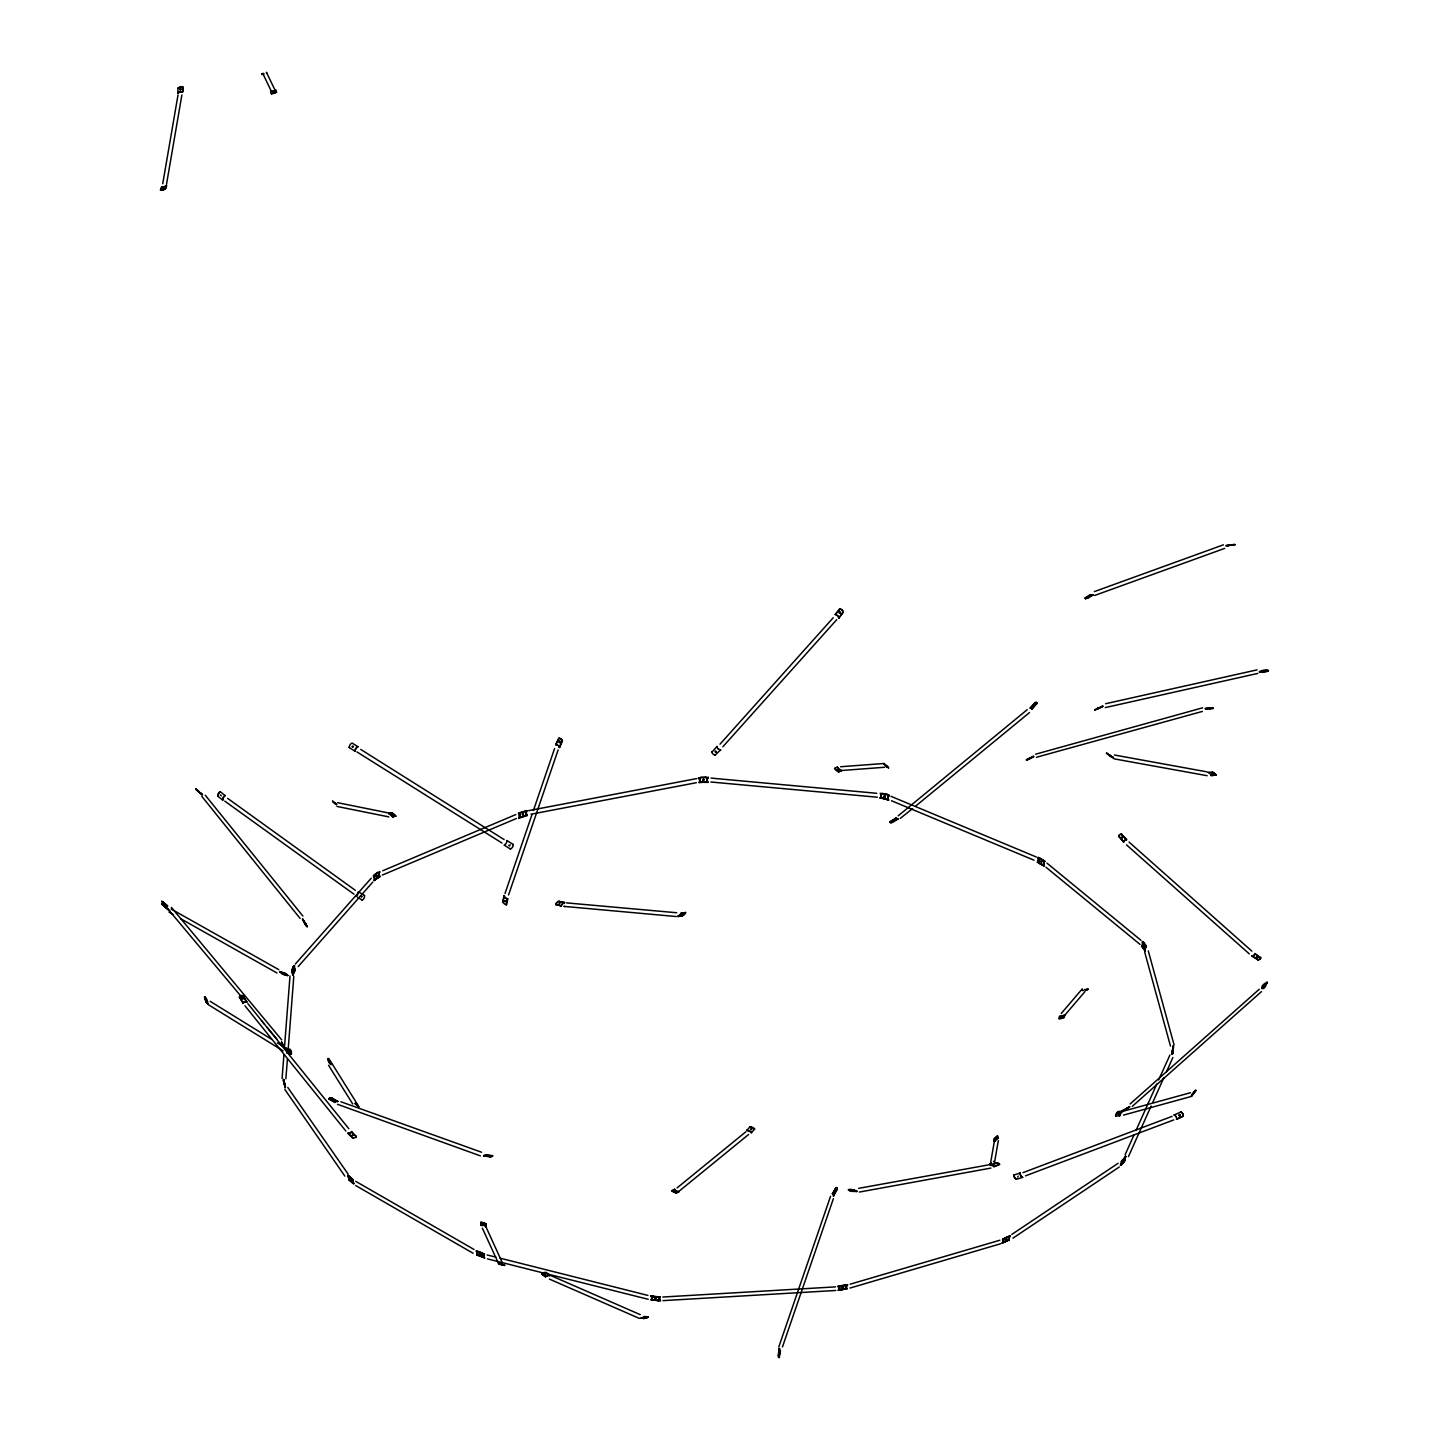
<?xml version="1.0" encoding="UTF-8"?>
<svg xmlns="http://www.w3.org/2000/svg" width="1429" height="1429" viewBox="0 0 1429 1429"><rect width="100%" height="100%" fill="white"/><g stroke="black" fill="none" stroke-linecap="round" stroke-linejoin="round"><path stroke-width="1.5" d="M377.256 875.566L376.47 876.709L377.113 875.781M699.674 780.18L699.71 780.948A4.323 3.894 -11.3 0 1 699.37 782.217M492.308 1156.49L492.683 1155.668L486.414 1154.686M996.585 1138.252L995.834 1139.02M995.709 1138.681L996.138 1137.823M1268.095 671.166C1270.256 666.843 1248.071 674.738 1266.809 671.183M778.859 1353.62L779.091 1354.424M285.353 973.721L287.104 974.649M884.819 795.649L884.051 796.864L885.426 796.435M884.283 797.043L885.283 795.989L884.015 795.935M885.301 796.578L884.605 795.774L885.051 796.971M177.928 88.134L178.429 88.116A4.287 2.626 -27.8 0 1 182.662 86.955L182.805 91.956A4.626 2.84 -27.8 0 0 181.894 91.831A4.323 2.662 -27.8 0 0 180.965 91.885L179.715 92.224A4.323 2.662 -27.8 0 0 178.446 92.885A4.626 2.84 -27.8 0 0 177.839 93.314L177.928 88.134A4.287 2.626 -27.8 0 1 182.894 86.776L182.662 91.688M847.111 1285.546A4.323 2.894 -22.9 0 0 846.575 1286.582L846.468 1287.547A4.323 2.894 -22.9 0 0 846.647 1288.208A4.626 3.108 -22.9 0 0 847.022 1288.583L840.002 1289.672A4.287 2.876 -22.9 0 1 840.252 1286.439L840.431 1285.85A4.287 2.876 -22.9 0 0 840.002 1289.672L847.129 1288.833A4.626 3.108 -22.9 0 1 846.647 1288.208A4.323 2.894 -22.9 0 1 846.361 1287.279L846.45 1286.314A4.323 2.894 -22.9 0 1 846.808 1285.564M287.729 975.721L282.299 974.096L287.89 975.292M288.908 1051.744L289.319 1050.779M288.497 1051.297L289.569 1051.69M1172.03 1054.334L1173.048 1045.885L1172.655 1051.815M1172.405 1054.388L1173.423 1045.957L1172.512 1053.405M835.661 1190.375L834.965 1191.661L835.483 1190.714M834.911 1191.464L834.858 1190.571M522.246 814.566C523.371 815.227 523.782 812.94 523.068 814.887M523.443 814.709L522.353 813.708L523.371 813.833M262.918 74.344L262.043 73.683L263.436 73.343M262.132 74.522L263.525 73.719M266.491 73.343L266.58 72.45M350.641 1180.068L350.444 1178.818L351.355 1179.925M350.712 1178.764L350.73 1180.175M1041.759 861.383L1040.491 861.437L1041.741 862.241M1144.468 946.641L1143.539 945.802L1144.468 945.998M1143.575 945.641L1144.004 946.891L1144.272 945.748M1121.783 837.841L1122.104 836.644L1122.337 838.108M292.874 973.774L292.695 973.774A4.287 1.429 -88.4 0 1 291.98 969.898L294.195 965.557A4.626 1.554 -88.4 0 0 294.178 966.701A4.323 1.447 -88.4 0 0 294.249 967.701L294.463 968.844A4.323 1.447 -88.4 0 0 294.803 969.755A4.626 1.554 -88.4 0 0 295.017 970.095L292.838 973.953L295.392 970.095A4.626 1.554 -88.4 0 1 295.16 969.773A4.323 1.447 -88.4 0 1 294.821 968.844L294.606 967.719A4.323 1.447 -88.4 0 1 294.535 966.308A4.626 1.554 -88.4 0 1 294.553 965.557L292.356 969.434A4.287 1.429 -88.4 0 0 293.195 973.971M1085.951 598.483L1087.38 597.911M703.086 780.502L702.746 779.555M1172.53 1050.565L1172.762 1051.512L1173.03 1050.261M1172.53 1050.279L1172.762 1051.512L1172.673 1049.958M293.624 970.291L293.177 970.63M293.159 970.237L293.213 970.791M888.016 798.168L888.195 796.989M1267.309 982.33C1256.645 986.457 1264.397 994.173 1266.916 982.08M1267.38 982.598L1261.718 988.6L1266.969 982.741M840.323 613.309L839.109 612.523L840.591 612.416M1026.683 760.335L1033.828 756.691L1026.29 759.817M165.496 188.914L166.496 185.663A4.626 1.518 -20.8 0 1 165.478 186.145A4.323 1.429 -20.8 0 1 164.496 186.52L163.263 186.86A4.323 1.429 -20.8 0 1 162.049 187.02A4.626 1.518 -20.8 0 1 161.531 187.02L160.852 190.271A4.287 1.411 -20.8 0 0 165.103 189.11L166.621 186.002A4.626 1.518 -20.8 0 1 165.96 186.324A4.323 1.429 -20.8 0 1 164.621 186.842L163.388 187.199A4.323 1.429 -20.8 0 1 162.495 187.324A4.626 1.518 -20.8 0 1 161.656 187.36L160.53 190.271M1176.192 1116.656L1176.442 1117.371A4.323 3.93 -1.6 0 1 1176.639 1118.514A4.626 4.216 -1.6 0 1 1176.549 1119.354L1183.123 1116.192A4.287 3.894 -1.6 0 0 1180.747 1111.923L1181.176 1112.209A4.287 3.894 -1.6 0 1 1183.212 1115.906M282.085 1078.466L283.942 1054.495M284.603 1045.778L289.998 976.025M285.889 1078.788L287.408 1059.175M288.086 1050.458L293.802 976.364M839.002 1288.065L839.037 1288.797A4.323 2.947 -17.7 0 1 838.644 1289.833M376.131 876.263L377.024 875.28L376.792 876.727M677.007 1191.071A4.323 1.34 21.3 0 0 677.989 1191.447A4.626 1.429 21.3 0 0 679.061 1191.768L676.042 1192.983A4.287 1.322 21.3 0 1 672.077 1191.054L674.542 1189.16A4.626 1.429 21.3 0 0 674.952 1189.5M1124.677 840.145L1124.159 840.663A4.323 3.001 45.6 0 0 1123.712 841.592A4.626 3.215 45.6 0 0 1123.623 842.163L1118.818 836.287A4.287 2.965 45.6 0 1 1121.318 834.34L1126.749 839.698A4.626 3.215 45.6 0 0 1125.766 839.77M1119.032 1113.655L1118.246 1113.173L1119.068 1113.495M1087.451 989.6L1084.415 989.547M1173.173 1048.922L1172.405 1051.422L1172.941 1050.708M505.294 900.913L504.366 901.056L505.562 901.235M504.651 901.753L505.723 901.36M271.724 93.349L271.403 93.742A4.287 1.179 -15.2 0 0 276.547 92.313L276.101 92.135A4.287 1.179 -15.2 0 1 271.76 93.528L271.51 93.546M1005.462 1239.729L1006.873 1239.407L1005.962 1238.872M1005.927 1239.89L1006.641 1238.925M1006.641 1239.193L1006.177 1238.747M360.537 896.001L361.859 896.626M559.007 741.758L559.9 741.294M555.952 904.7L555.899 904.611A4.287 2.465 -22.4 0 1 558.739 901.556L564.562 902.771A4.626 2.662 -22.4 0 0 563.544 903.289A4.323 2.483 -22.4 0 0 562.722 903.86L561.919 904.7A4.323 2.483 -22.4 0 0 561.436 905.629A4.626 2.662 -22.4 0 0 561.347 906.111L555.935 904.253M1064.123 1017.519L1064.587 1014.912A4.626 1.268 -17 0 1 1063.587 1015.34A4.323 1.179 -17 0 1 1062.604 1015.662L1061.318 1016.001A4.323 1.179 -17 0 1 1060.05 1016.198A4.626 1.268 -17 0 1 1059.478 1016.233L1059.014 1018.823A4.287 1.179 -17 0 0 1064.123 1017.519L1064.694 1015.269A4.626 1.268 -17 0 1 1064.051 1015.537A4.323 1.179 -17 0 1 1062.712 1016.019L1061.425 1016.341A4.323 1.179 -17 0 1 1060.157 1016.537A4.626 1.268 -17 0 1 1059.586 1016.573M273.278 92.635L274.172 92.421M392.296 816.495A4.323 1.322 34.2 0 0 391.475 815.62L390.492 814.798A4.323 1.322 34.2 0 0 389.617 814.208A4.626 1.411 34.2 0 0 388.652 813.637L391.885 812.815A4.287 1.304 34.2 0 1 395.815 816.084L392.6 816.906M1213.096 707.784L1205.29 708.873L1213.078 708.605M707.301 779.966L707.373 779.198A4.323 3.912 -2.2 0 1 707.873 777.983M842.342 1287.333L843.521 1287.636L842.771 1287.1M778.805 1346.904L830.535 1196.323M845.629 1288.565L845.325 1288.958A4.287 2.929 -17.7 0 0 845.218 1285.189L838.019 1286.368M559.186 901.36L564.455 902.485M654.875 1298.55L656.34 1298.193M1143.575 945.891L1144.147 945.944M541.734 1273.936A4.287 2.018 -1.2 0 1 545.574 1272.703L550.022 1275.561A4.626 2.179 -1.2 0 0 549.272 1275.561A4.323 2.036 -1.2 0 0 547.879 1275.758L546.753 1276.115A4.323 2.036 -1.2 0 0 546.057 1276.508A4.626 2.179 -1.2 0 0 545.539 1276.99L541.555 1273.811A4.287 2.018 -1.2 0 1 546.039 1272.382L550.022 1275.222M1122.712 1161.384L1123.694 1160.991M1123.676 1160.437L1122.819 1161.563L1123.408 1160.187M892.536 820.764L893.822 820.353L893.018 821.3M849.344 1190.571C845.932 1188.517 853.685 1189.285 855.292 1190.946M716.251 751.779C714.839 749.064 714.643 753.637 716.179 751.958M779.448 1357.407A4.287 0.911 -86.4 0 1 778.537 1355.246L779.573 1348.547A4.626 0.982 -86.4 0 0 779.627 1349.172A4.323 0.911 -86.4 0 0 779.787 1350.155L780.02 1350.691A4.323 0.911 -86.4 0 0 780.323 1350.834A4.626 0.982 -86.4 0 0 780.484 1350.709L778.966 1357.479A4.287 0.911 -86.4 0 1 778.198 1355.639L779.198 1348.529M1171.851 1054.155L1172.334 1051.065M1172.227 1054.227L1173.423 1047.064L1172.709 1053.441M1016.019 1178.961L1016.483 1179.104A4.287 3.43 28.8 0 1 1014.108 1174.763L1013.929 1175.352A4.287 3.43 28.8 0 0 1015.965 1179.068M834.089 1194.394L836.679 1189.392A4.287 1.411 -67.3 0 0 835.911 1187.553M836.822 1189.696L836.858 1189.464A4.287 1.411 -67.3 0 0 836.09 1187.624L832.339 1193.787M1123.319 1161.241L1123.658 1160.384L1122.819 1161.116M220.316 794.846L221.441 795.828M162.727 183.769L178.018 94.939M166.478 184.466L181.876 94.993M990.69 1162.366L994.602 1139.913M994.423 1162.992L998.335 1140.521M704.193 780.163L703.8 779.109L702.764 779.716M840.27 770.249A4.626 1.608 37.7 0 0 841.217 770.803L838.537 771.892L841.431 770.517A4.626 1.608 37.7 0 1 840.806 770.16A4.323 1.5 37.7 0 1 839.645 769.338M353.463 746.849L352.749 745.867M1109.869 756.137L1113.298 757.906L1107.136 753.369M239.393 997.317L239.518 997.156A4.287 3.001 48.6 0 1 243.073 995.709L242.466 995.763A4.287 3.001 48.6 0 0 239.429 996.995L243.109 1003.48A4.626 3.233 48.6 0 1 243.484 1002.729A4.323 3.019 48.6 0 1 244.002 1002.229L245.091 1001.675A4.323 3.019 48.6 0 1 246.252 1001.693M699.674 780.788A4.323 3.894 -11.3 0 1 699.478 781.717A4.626 4.18 -11.3 0 1 698.995 782.681L706.283 781.842A4.287 3.858 -11.3 0 0 705.855 777.215L706.14 777.447M353.57 1135.376L352.177 1135.001M1172.673 1051.047L1172.995 1049.761M1172.62 1049.69L1173.405 1047.886M502.847 902.449L503.901 896.072A4.626 2.983 67.4 0 0 504.473 897.037A4.323 2.787 67.4 0 0 505.116 897.769L506.045 898.448A4.323 2.787 67.4 0 0 507.063 898.77A4.626 2.983 67.4 0 0 507.563 898.77L505.973 904.753M506.491 904.664L506.563 904.611A4.287 2.769 67.4 0 1 502.901 901.913L504.169 895.947M506.563 904.611L507.831 898.645A4.626 2.983 67.4 0 1 507.331 898.662A4.323 2.787 67.4 0 1 506.313 898.341L505.384 897.662A4.323 2.787 67.4 0 1 504.526 896.608M1172.887 1049.297L1173.334 1048.189M1179.765 1115.924L1180.175 1114.62M888.624 795.953A4.626 3.894 45.2 0 1 889.285 795.238L882.55 793.363A4.287 3.608 45.2 0 0 881.836 798.061L881.782 797.489M1172.03 1053.637L1172.512 1051.673M180.125 89.741L180.34 88.687M1172.673 1052.691L1172.173 1053.941M484.181 1224.224L482.734 1224.331M1172.959 1048.118L1173.405 1047.135M1195.626 1091.202C1195.198 1088.201 1187.106 1102.152 1194.483 1092.381M1194.34 1092.31L1193.519 1093.578M1031.434 707.891L1031.845 708.302A4.323 1.5 -47.5 0 1 1031.952 708.695A4.626 1.59 -47.5 0 1 1031.863 709.32L1036.65 703.425M1254.751 954.233A4.323 2.733 20 0 1 1254.358 955.054L1253.626 955.644A4.323 2.733 20 0 1 1252.84 955.912A4.626 2.929 20 0 1 1251.84 956.019L1258.145 959.824A4.287 2.715 20 0 0 1260.592 958.019L1254.876 953.465M376.238 875.691L377.095 875.977M478.34 1255.394L477.947 1255.073A4.287 2.519 38.9 0 1 477.804 1251.911L484.36 1254.287A4.626 2.733 38.9 0 0 484.02 1254.591A4.323 2.536 38.9 0 0 483.859 1255.144L483.716 1256.305A4.323 2.536 38.9 0 0 483.984 1257.109A4.626 2.733 38.9 0 0 484.52 1258.002L478.393 1255.198A4.287 2.519 38.9 0 1 478.233 1251.5L484.556 1254.055M1264.969 985.421L1265.576 984.492L1264.719 985.063M286.532 1050.047L286.836 1051.244A4.323 2.036 62 0 1 286.89 1052.066A4.626 2.179 62 0 1 286.782 1052.834L291.302 1053.977A4.287 2.018 62 0 0 290.248 1049.94L290.105 1049.69M164.657 906.397L162.424 904.593M356.196 1136.805L351.498 1131.607M1123.319 1161.598L1123.623 1160.419M833.393 1198.645L782.449 1346.975M1033.399 705.533L1034.632 704.622L1033.739 705.158M843.074 1286.85L843.342 1287.922L842.092 1287.886M842.288 1287.207L842.288 1288.118L842.11 1287.207M356.803 1105.224L356.178 1103.938M1266.398 671.273L1268.041 670.79M335.368 1101.455A4.323 1.536 20.2 0 0 335.011 1101.866A4.626 1.643 20.2 0 0 335.011 1102.134A4.626 1.643 20.2 0 0 334.886 1102.474L329.188 1098.794A4.287 1.518 20.2 0 1 331.975 1097.99L337.78 1101.348M482.341 1253.108L476.357 1250.839A4.626 2.59 43 0 1 476.768 1251.429A4.323 2.411 43 0 1 477.304 1252.572L477.482 1253.555A4.323 2.411 43 0 1 477.268 1254.412A4.626 2.59 43 0 1 477.018 1254.751L482.859 1257.181A4.287 2.394 43 0 0 482.413 1253.715L482.341 1253.108A4.287 2.394 43 0 1 483.002 1257.02L476.804 1254.984M242.394 997.942L241.84 998.817L243.162 998.407M242.001 998.478L243.18 998.835M289.39 1052.03L288.747 1051.815M1212.399 773.303L1213.257 774.036M1212.757 773.446L1213.114 774.286L1212.149 773.411M888.284 767.391L885.212 764.658M1117.782 1113.78L1118.3 1114.424M1231.191 545.253L1232.155 544.735L1230.976 545.074M1207.809 772.357L1212.524 772.071A4.287 1.661 26.7 0 1 1215.972 775.09L1211.113 775.697A4.626 1.804 26.7 0 0 1210.952 775.322M685.456 912.774L681.115 912.935A4.626 1.5 -34.8 0 1 680.972 913.31A4.323 1.393 -34.8 0 1 680.4 914.131L679.597 914.971A4.323 1.393 -34.8 0 1 678.507 915.846M685.634 912.702L685.545 912.917A4.287 1.375 -34.8 0 1 682.794 915.775L678.096 916.578A4.626 1.5 -34.8 0 0 679.025 915.9A4.323 1.393 -34.8 0 0 679.811 915.257L680.615 914.417A4.323 1.393 -34.8 0 0 681.169 913.595A4.626 1.5 -34.8 0 0 681.311 913.238L685.545 912.506M393.332 815.155L391.957 814.494L393.225 814.691M374.934 879.085L380.15 876.638A4.626 2.912 -72.8 0 1 379.685 875.959A4.323 2.715 -72.8 0 1 379.417 875.173L379.292 873.959A4.323 2.715 -72.8 0 1 379.489 872.565A4.626 2.912 -72.8 0 1 379.703 871.833L374.398 874.959A4.287 2.697 -72.8 0 0 374.13 876.799M560.025 742.491L559.061 742.616L559.436 741.222M505.009 893.554L531.945 814.726M558.114 749.939L508.545 894.965M1256.466 956.841L1257.663 957.841M533.392 810.529L554.595 748.51M293.249 966.611L291.677 971.166A4.626 1.304 89.2 0 1 291.891 971.416A4.323 1.215 89.2 0 1 292.23 972.202L292.481 973.256A4.323 1.215 89.2 0 1 292.606 974.221A4.626 1.304 89.2 0 1 292.677 975.364L294.231 970.327A4.287 1.215 89.2 0 0 293.374 966.754L293.624 966.611A4.287 1.215 89.2 0 1 294.606 970.809L293.034 975.346A4.626 1.304 89.2 0 0 293.016 974.596A4.323 1.215 89.2 0 0 292.856 973.238L292.606 972.202A4.323 1.215 89.2 0 0 292.356 971.577A4.626 1.304 89.2 0 0 292.052 971.148L293.624 966.611M307.467 926.653L302.734 919.008L306.771 926.117M700.96 777.447L700.853 777.501A4.287 3.876 -2.2 0 0 700.817 782.27L708.159 782.395M352.409 1182.819L352.552 1182.783A4.287 1.34 62.7 0 0 351.623 1179.068L347.711 1175.388A4.626 1.447 62.7 0 1 348.194 1176.424A4.323 1.358 62.7 0 1 348.515 1177.353L348.765 1178.389A4.323 1.358 62.7 0 1 348.783 1179.264A4.626 1.447 62.7 0 1 348.694 1179.586L352.624 1182.551A4.287 1.34 62.7 0 0 351.784 1178.979M838.537 771.892A4.287 1.483 37.7 0 1 834.625 768.409L835.036 768.409A4.287 1.483 37.7 0 0 838.376 771.392L838.769 771.606M1125.302 1109.386L1129.589 1106.6L1122.605 1111.101M1121.658 1111.655A4.626 1.983 -50.9 0 1 1122.176 1111.137L1122.462 1110.44M659.93 1297.228A4.323 2.983 9.3 0 0 659.519 1298.157L659.519 1299.354A4.323 2.983 9.3 0 0 659.823 1300.068A4.626 3.18 9.3 0 0 660.43 1300.801L652.874 1299.908A4.287 2.947 9.3 0 1 652.714 1296.871L660.323 1296.817A4.626 3.18 9.3 0 0 659.876 1297.336M1194.126 1092.381L1191.554 1096.204L1195.716 1090.113M1122.551 1160.491L1122.444 1160.759A4.287 0.982 -66.3 0 0 1121.676 1164.188L1124.998 1160.527A4.626 1.054 -66.3 0 1 1124.927 1160.08A4.323 0.982 -66.3 0 1 1124.962 1159.473L1125.195 1158.472A4.323 0.982 -66.3 0 1 1125.623 1157.204A4.626 1.054 -66.3 0 1 1125.891 1156.508L1122.622 1160.83A4.287 0.982 -66.3 0 0 1121.854 1164.26M377.042 876.173L376.041 876.299M336.494 804.813L332.493 800.847M559.936 903.057L559.614 903.61M349.212 747.081L349.337 747.599A4.287 4.055 -66.2 0 1 352.159 743.062L358.018 746.831M222.96 798.061L223.549 796.935M1125.105 1154.775L1134.162 1134.555M1135.984 1130.518L1156.847 1084.004M1158.651 1079.949L1169.94 1054.995M1128.446 1156.615L1151.113 1106.064M1152.935 1102.009L1163.813 1077.752M1166.528 1071.679L1172.887 1057.531M350.748 1179.282L350.962 1180.247L350.784 1179.05M1125.052 1157.794L1121.586 1161.384A4.626 1.304 -63.4 0 1 1121.694 1161.848A4.323 1.215 -63.4 0 1 1121.676 1162.474L1121.443 1163.474A4.323 1.215 -63.4 0 1 1120.997 1164.724A4.626 1.304 -63.4 0 1 1120.693 1165.403L1124.462 1161.313A4.287 1.215 -63.4 0 0 1125.212 1157.883L1121.247 1161.223A4.626 1.304 -63.4 0 1 1121.354 1161.509A4.323 1.215 -63.4 0 1 1121.336 1162.295L1121.122 1163.313A4.323 1.215 -63.4 0 1 1120.658 1164.564A4.626 1.304 -63.4 0 1 1120.354 1165.242L1123.926 1161.581A4.287 1.215 -63.4 0 0 1124.819 1157.561M555.631 744.705L559.061 738.329M558.614 738.364L558.793 738.364A4.287 3.412 89.6 0 1 562.079 740.633L559.311 747.403A4.626 3.68 89.6 0 0 558.846 746.402M559.543 747.403L562.472 741.062A4.287 3.412 89.6 0 0 558.793 738.364L555.863 744.705A4.626 3.68 89.6 0 1 556.774 744.705M996.174 1162.813L990.529 1164.992A4.626 1.876 -3.5 0 1 991.244 1165.046A4.323 1.751 -3.5 0 1 992.458 1165.296L993.316 1165.671A4.323 1.751 -3.5 0 1 993.834 1166.189A4.626 1.876 -3.5 0 1 993.923 1166.493L999.568 1164.296A4.287 1.733 -3.5 0 0 996.174 1162.813L996.656 1163.188A4.287 1.733 -3.5 0 1 999.568 1164.456L993.941 1166.85A4.626 1.876 -3.5 0 0 993.852 1166.546A4.323 1.751 -3.5 0 0 993.334 1166.028L992.476 1165.653A4.323 1.751 -3.5 0 0 991.619 1165.457A4.626 1.876 -3.5 0 0 990.547 1165.349L996.656 1163.01M362.412 899.859L362.091 900.02A4.287 3.965 68.3 0 0 364.484 895.519L364.449 895.733M651.874 1297.461L651.838 1298.657A4.323 2.929 15 0 1 651.428 1299.55A4.626 3.144 15 0 1 651.052 1299.943L658.34 1300.533A4.287 2.912 15 0 0 658.18 1296.817L650.963 1295.96M843.378 1287.511L842.896 1288.011M525.425 816.03L525.443 815.477A4.287 3.465 -54.4 0 0 525.05 811.386L524.961 811.243A4.287 3.465 -54.4 0 1 525.425 816.03L518.995 818.049M492.326 1156.115L489.808 1156.668L491.147 1156.561M161.727 901.163L167.782 906.129L161.727 901.485M1106.546 753.279L1113.53 757.602L1110.101 755.852M355.875 748.617L355.446 749.171A4.323 4.091 -66.2 0 0 355.106 750.564A4.626 4.376 -66.2 0 0 355.089 751.315M643.818 1317.824L645.319 1317.681L644.032 1317.681M520.406 817.049A4.287 3.59 -48.8 0 1 520.031 812.958L526.979 810.779M1194.858 1092.22L1195.305 1091.006M1178.979 1114.709L1179.372 1115.906M1180.247 1115.62L1180.032 1114.495M179.84 89.884L179.983 88.848M180.554 89.777L180.84 88.705M835.858 1187.713L832.678 1193.929A4.626 1.518 -67.3 0 1 833.071 1193.733M836.054 1187.767A4.287 1.411 -67.3 0 1 836.965 1189.928L833.571 1196.073A4.626 1.518 -67.3 0 0 833.661 1195.484A4.323 1.411 -67.3 0 0 833.643 1194.555L833.411 1194.001A4.323 1.411 -67.3 0 0 833.107 1193.84A4.323 1.411 -67.3 0 0 832.643 1193.697A4.626 1.518 -67.3 0 0 832.303 1193.679M332.493 1099.258L333.046 1099.473M890.106 821.746L896.412 817.763M890.303 821.693L890.178 821.907A4.287 1.322 -26.9 0 0 891.517 822.765L898.144 819.085A4.626 1.411 -26.9 0 1 897.608 819.174A4.323 1.322 -26.9 0 1 896.823 819.139L896.269 818.567A4.323 1.322 -26.9 0 1 896.251 818.067A4.626 1.411 -26.9 0 1 896.34 817.71M1017.734 1177.121L1018.145 1176.103M1062.461 1017.252L1060.925 1017.216L1062.497 1017.126M683.116 914.274L681.829 914.882L682.83 914.346M559.793 742.508L559.775 741.294M1118.871 836.626L1118.978 836.465A4.287 2.965 45.6 0 1 1121.926 834.179M291.212 1054.334L291.373 1054.191A4.287 2.018 62 0 0 290.158 1049.458L290.105 1050.029M1194.126 1093.417L1194.376 1092.47M376.095 876.513L377.131 876.388M1120.908 1113.227L1120.282 1114.316A4.323 1.858 -50.9 0 0 1119.872 1115.442A4.626 1.983 -50.9 0 0 1119.782 1115.96L1115.62 1115.835A4.287 1.84 -50.9 0 1 1118.157 1111.458L1122.051 1111.351M162.638 188.574L163.281 188.146M352.856 1180.247A4.626 1.679 59.9 0 1 353.017 1179.979L348.944 1176.228A4.287 1.554 59.9 0 0 349.748 1180.068L349.23 1179.836A4.287 1.554 59.9 0 1 348.658 1176.496L353.32 1179.8A4.626 1.679 59.9 0 0 353.106 1180.247M331.028 1062.229C332.886 1069.321 325.705 1058.532 328.777 1058.871M1008.159 1240.229L1008.302 1239.997A4.287 2.322 -44.8 0 0 1008.785 1236.853L1008.552 1236.639M1003.229 1240.497A4.323 2.34 -44.8 0 0 1003.087 1239.89A4.626 2.519 -44.8 0 0 1002.711 1239.39L1008.588 1236.674L1002.479 1239.157A4.626 2.519 -44.8 0 1 1002.747 1239.461A4.323 2.34 -44.8 0 1 1003.015 1240.265L1003.122 1241.462A4.323 2.34 -44.8 0 1 1002.658 1242.587A4.626 2.519 -44.8 0 1 1002.283 1243.194L1008.427 1240.104M1087.433 597.161L1088.791 597.018M702.818 779.627L704.05 779.43M838.912 618.007L843.217 611.987A4.287 3.894 -87.3 0 0 840.127 609.004L835.125 614.506A4.626 4.198 -87.3 0 1 836.144 614.72M1193.769 1092.649L1196.037 1090.309M503.044 1264.951L504.794 1265.344L500.543 1263.968M1043.116 864.777L1042.598 865.117A4.287 2.983 68.5 0 0 1043.313 860.419L1043.581 860.83M1004.533 1238.764L1010.285 1235.978M351.409 1178.621L351.73 1178.461A4.287 1.34 62.7 0 1 352.695 1180.979L352.927 1181.997M200.9 793.006L202.507 794.649L195.737 789.272M360.394 896.054L361.323 895.679M361.537 897.019L361.733 896.483M355.75 748.582L356.268 748.082A4.323 4.091 -66.2 0 1 357.357 747.153M357.679 1104.849L358.75 1107.011L354.928 1103.581M483.645 1225.457L484.288 1225.671A4.323 1.483 19 0 1 485.61 1226.207A4.626 1.59 19 0 1 486.235 1226.529L485.878 1223.76A4.287 1.483 19 0 0 480.787 1222.349L481.037 1225.439A4.626 1.59 19 0 1 481.627 1225.457A4.323 1.483 19 0 1 482.377 1225.546M1144.772 949.624L1145.04 949.481A4.287 1.768 85 0 0 1145.326 948.927A4.323 1.554 87.3 0 0 1145.236 950.285A4.626 1.679 87.3 0 0 1145.254 951.035L1142.896 946.641M161.548 903.95C182.162 921.33 156.797 900.681 162.942 904.503M997.496 1135.876L998.442 1137.984A4.626 1.143 -44.4 0 0 997.942 1138.306A4.323 1.072 -44.4 0 0 996.906 1139.127L995.942 1140.02A4.323 1.072 -44.4 0 0 995.227 1140.771A4.626 1.143 -44.4 0 0 994.548 1141.592L994.12 1139.413A4.287 1.054 -44.4 0 1 997.442 1136.323L997.496 1135.876A4.287 1.054 -44.4 0 0 993.602 1139.485L994.298 1141.324A4.626 1.143 -44.4 0 1 994.727 1140.806A4.323 1.072 -44.4 0 1 995.674 1139.77L996.656 1138.859A4.323 1.072 -44.4 0 1 997.692 1138.056A4.626 1.143 -44.4 0 1 998.192 1137.716M1130.107 1103.992L1259.288 989.225M1261.468 991.601L1132.268 1106.368M835.286 614.506L839.68 608.95M839.52 608.95A4.287 3.894 -87.3 0 1 843.164 612.452L838.752 617.989A4.626 4.198 -87.3 0 0 838.412 616.899M1121.908 1164.421L1121.569 1164.26A4.287 0.982 -66.3 0 1 1122.462 1160.241L1125.552 1156.365M1121.569 1164.26L1124.659 1160.384A4.626 1.054 -66.3 0 1 1124.587 1160.116A4.323 0.982 -66.3 0 1 1124.623 1159.33L1124.855 1158.312A4.323 0.982 -66.3 0 1 1125.266 1157.043M850.88 1190.929L856.918 1191.071M1039.901 858.204L1039.615 858.293A4.287 2.804 72.1 0 0 1038.919 862.991L1039.044 862.437A4.287 2.804 72.1 0 1 1039.651 858.436L1044.903 861.276A4.626 3.037 72.1 0 0 1044.367 861.901A4.323 2.822 72.1 0 0 1044.045 862.669L1043.867 863.848A4.323 2.822 72.1 0 0 1043.884 864.384M273.082 92.438L274.314 92.349M500.454 1264.343C497.631 1262.914 506.473 1266.273 499.989 1264.111M887.355 798.829L886.98 799.275A4.287 3.68 38.9 0 0 887.123 794.47L887.48 794.72M1061.265 1013.465L1082.307 988.832M1063.98 1016.162L1085.004 991.53M179.911 89.098L181.179 89.277M833.178 617.775L720.002 744.187M722.842 746.778L836.751 619.65M1036.793 703.532A4.287 1.483 -47.5 0 0 1035.453 702.675L1030.309 708.32A4.626 1.59 -47.5 0 1 1030.684 708.087A4.323 1.5 -47.5 0 1 1031.452 708.052A4.323 1.5 -47.5 0 1 1031.684 708.659A4.626 1.59 -47.5 0 1 1031.613 709.088L1036.722 703.818A4.287 1.483 -47.5 0 0 1035.007 702.693L1030.041 708.069A4.626 1.59 -47.5 0 1 1030.631 707.784A4.323 1.5 -47.5 0 1 1031.202 707.802L1031.702 708.123M295.356 964.021L371.254 878.192M298.143 966.629L372.826 882.015M898.198 815.834L1027.183 709.713M1100.812 707.105L1102.491 706.158M1100.866 707.462L1102.366 706.64M754.369 1128.964L754.637 1129.106A4.287 2.572 15 0 0 749.975 1126.838L750.368 1127.159A4.287 2.572 15 0 1 754.333 1129.106M329.063 1098.955A4.287 1.518 20.2 0 1 331.421 1098.258L331.992 1098.169M990.904 1164.403L989.475 1164.313M989.475 1164.867L991.172 1162.92L990.172 1163.885M749.975 1126.838L746.617 1130.571A4.626 2.769 15 0 1 747.742 1130.732A4.323 2.59 15 0 1 748.742 1131.018L749.903 1131.589A4.323 2.59 15 0 1 750.886 1132.393A4.626 2.769 15 0 1 751.261 1132.858L754.637 1129.106M1260.7 957.412A4.287 2.715 20 0 1 1257.752 959.699L1257.663 959.984M1143.504 942.622L1146.183 946.659M1143.825 942.461L1143.682 942.622A4.287 1.554 87.3 0 0 1143.164 943.729M205.276 999.228L205.883 1001.622L205.151 998.8M990.886 1163.867L989.225 1164.581M653.142 1300.336L653.178 1300.068A4.287 2.947 9.3 0 1 653.035 1296.353L653.053 1296.442M675.846 1191.607L674.792 1191.161L675.506 1191.84M1122.551 1110.601L1129.785 1106.921L1122.926 1110.833M711.946 752.154L717.001 746.42A4.626 4.358 -35.5 0 0 717.144 747.117A4.323 4.073 -35.5 0 0 717.751 748.349L718.733 749.314M715.018 755.084L720.627 749.921M1118.175 1111.691L1117.96 1111.887A4.287 1.84 -50.9 0 0 1115.799 1115.638L1115.62 1115.835M1121.551 1112.387A4.626 1.983 -50.9 0 1 1122.319 1111.566L1118.103 1111.994A4.287 1.84 -50.9 0 0 1115.924 1115.745M840.466 613.166L839.323 613.237M1125.891 1108.993L1125.391 1109.083M676.471 1193.108L676.614 1192.768A4.287 1.322 21.3 0 1 671.952 1190.5M486.11 1226.868L485.878 1223.76M1268.452 670.969L1259.664 671.898L1266.451 671.648M1029.505 712.553L915.953 805.849M285.246 1087.005L283.692 1079.377L285.264 1086.629M655.143 1297.961L655.107 1298.961M993.869 1161.652L993.369 1161.259M1026.469 759.889L1033.614 756.155L1026.897 759.781M1028.755 758.745L1029.577 758.299M353.159 1138.02L347.926 1133.054A4.626 2.787 24.5 0 0 348.98 1133.143A4.323 2.59 24.5 0 0 349.837 1133.054L350.73 1132.697A4.323 2.59 24.5 0 0 351.338 1132.036A4.626 2.787 24.5 0 0 351.659 1131.536M658.18 1296.817L658.394 1297.389A4.287 2.912 15 0 1 658.519 1300.569M912.542 808.653L900.27 818.37M377.631 872.387L373.237 875.977A4.626 2.697 -75.7 0 1 373.594 876.316A4.323 2.519 -75.7 0 1 374.076 877.245L374.273 878.388A4.323 2.519 -75.7 0 1 374.273 879.389A4.626 2.697 -75.7 0 1 374.076 880.514L378.756 877.013A4.287 2.501 -75.7 0 0 377.935 872.476L378.006 872.637M377.935 872.476L373.541 876.048A4.626 2.697 -75.7 0 1 374.041 876.62A4.323 2.519 -75.7 0 1 374.38 877.335L374.577 878.46A4.323 2.519 -75.7 0 1 374.523 879.853A4.626 2.697 -75.7 0 1 374.38 880.586L378.756 877.013M745.795 1131.839L677.024 1187.946M679.847 1190.589L748.617 1134.483M1265.737 671.166L1264.522 670.755M285.085 1085.861L283.317 1079.467L285.193 1087.898M884.98 797.096L885.23 796.31M1102.938 706.373L1094.739 710.088L1100.866 707.48M892.929 820.46L893.679 820.371M482.752 1223.885L484.145 1224.153L483.377 1224.653M715.518 755.191L715.447 755.101A4.287 4.037 -35.5 0 1 711.803 751.6L711.874 751.708M751.065 1128.874C753.315 1130.535 748.6 1129.267 751.404 1129.124M395.619 816.388L395.44 816.12A4.287 1.304 34.2 0 0 392.082 813.333M1212.364 772.196L1212.882 772.446A4.287 1.661 26.7 0 1 1215.74 775.179M645.211 1317.627L644.193 1317.877L645.176 1317.288M352.552 1182.783L349.015 1179.425M1142.307 945.641A4.626 1.911 85 0 1 1141.95 946.23L1144.54 949.731A4.287 1.768 85 0 0 1145.254 945.033L1145.647 945.48A4.287 1.768 85 0 1 1145.54 948.195L1145.558 947.802A4.323 1.554 87.3 0 1 1145.826 947.141M1011.786 1234.442L1118.121 1163.277M1119.264 1167.011L1012.929 1238.175M1028.844 758.763L1030.041 758.21L1029.273 759.031M645.962 1318.235L648.087 1316.966L646.73 1317.788M204.472 997.12C206.705 995.834 209.867 1008.445 206.026 1001.479M1179.854 1114.584L1179.032 1115.62M1085.379 598.555L1090.005 595.286M1087.808 597.769L1093.006 594.571A4.626 0.965 -23.5 0 1 1092.006 594.893L1089.952 595.071A4.626 0.965 -23.5 0 1 1089.863 594.946L1084.665 598.144L1085.718 598.715M1087.951 598.108L1093.149 594.911A4.626 0.965 -23.5 0 1 1092.488 595.125L1090.095 595.411M1061.979 1017.126L1061.3 1017.502M1097.293 708.73L1097.776 708.266M1142.914 946.838L1142.557 946.855A4.287 1.554 87.3 0 1 1143.486 942.479L1143.682 942.443M891.875 820.8L896.572 818.085A4.626 1.411 -26.9 0 0 896.305 818.495M890.249 821.496L890.142 821.371A4.287 1.322 -26.9 0 0 891.714 822.389L897.984 818.763A4.626 1.411 -26.9 0 1 897.448 818.853A4.323 1.322 -26.9 0 1 896.662 818.817L896.412 818.71A4.323 1.322 -26.9 0 1 896.376 818.549M375.184 879.389L379.864 876.549A4.626 2.912 -72.8 0 1 379.542 876.138A4.323 2.715 -72.8 0 1 379.132 875.084L379.007 873.869A4.323 2.715 -72.8 0 1 379.114 872.869M492.666 1156.043L484.645 1155.418A4.626 0.911 2.2 0 1 483.645 1155.489L489.915 1156.472M839.395 612.041L840.395 612.094M1088.148 989.386L1085.468 989.958M1102.777 706.015L1094.703 709.749M513.154 844.896L513.136 844.396A4.287 4.287 0 0 1 510.314 848.951L510.76 848.755M671.826 1190.839L674.417 1189.5M676.614 1192.768L679.186 1191.429A4.626 1.429 21.3 0 1 678.489 1191.232M165.282 188.824L165.032 188.95A4.287 1.411 -20.8 0 1 160.798 190.111L160.602 190.093M220.209 791.755L219.852 791.934A4.287 3.394 -85.9 0 0 217.797 795.774L218.03 796.257A4.287 3.394 -85.9 0 1 220.441 791.773L225.246 795.739A4.626 3.68 -85.9 0 0 224.71 796.042A4.323 3.43 -85.9 0 0 223.781 796.953L223.174 798.079A4.323 3.43 -85.9 0 0 222.87 799.472A4.626 3.68 -85.9 0 0 222.853 800.222L217.797 796.239M1035.596 754.208L1202.629 707.819M1097.383 708.677L1098.687 708.302L1097.561 708.427M1268.255 670.701L1266.844 671.559M195.862 789.13L197.113 790.058M1008.445 1236.532L1008.374 1236.46A4.287 2.322 -44.8 0 1 1007.945 1240.265L1002.051 1242.98A4.626 2.519 -44.8 0 0 1002.426 1242.373A4.323 2.34 -44.8 0 0 1002.908 1241.229M1180.747 1112.012L1174.174 1115.013A4.626 4.216 -1.6 0 1 1175.138 1115.585M1176.549 1119.193L1183.123 1116.192M1172.102 1116.335L1023.021 1172.637M643.55 1316.895L644.05 1316.645A4.626 0.893 -11.7 0 0 644.39 1316.448L648.087 1316.966M284.55 1085.04L283.567 1080.681L285.621 1086.915M1009.874 1236.603A4.323 2.197 -48.5 0 0 1009.303 1237.764L1009.088 1238.782A4.323 2.197 -48.5 0 0 1009.124 1239.443A4.626 2.34 -48.5 0 0 1009.392 1239.997L1003.676 1242.176A4.287 2.179 -48.5 0 1 1004.569 1238.157L1010.035 1235.763M1003.926 1242.39L1009.142 1239.783A4.626 2.34 -48.5 0 1 1008.945 1239.443A4.323 2.197 -48.5 0 1 1008.838 1238.568L1009.07 1237.55A4.323 2.197 -48.5 0 1 1009.446 1236.71M515.851 814.566L382.65 870.779M382.311 875.084L516.369 818.513M545.717 1273.989L544.574 1274.65L545.842 1273.9M647.373 1317.342L646.337 1317.931M489.29 1155.579L488.539 1155.597M834.625 768.409L837.501 767.034A4.626 1.608 37.7 0 0 838.019 767.766M1025.504 1175.835L1173.745 1119.925M1210.149 708.73L1210.256 708.195M1000.639 1243.748L850.005 1288.065M1094.328 591.624L1223.42 544.824M1224.707 548.379L1094.65 595.464M990.904 1168.082L859.383 1192.054M1202.378 711.428L1036.436 757.263M1040.741 861.026L1041.652 861.419M850.166 1284.189L999.871 1240.229M1087.451 598.09L1085.576 598.358M524.961 811.243L518.37 813.119A4.626 3.751 -54.4 0 1 518.959 813.708A4.323 3.501 -54.4 0 1 519.477 814.816M525.229 815.905L518.816 817.924A4.626 3.751 -54.4 0 0 519.245 816.87A4.323 3.501 -54.4 0 0 519.406 815.888L519.388 815.262M1085.826 989.797L1086.558 989.457M1088.058 989.011L1085.701 989.868M1087.969 989.243L1085.29 990.172M646.301 1317.734L644.997 1318.11M1257.877 673.398L1105.278 707.587M285.228 1048.886L285.032 1048.064M1122.372 1110.94L1123.587 1110.78M1014.001 1174.977L1020.324 1172.941M1016.376 1179.318L1022.7 1177.3A4.626 3.698 28.8 0 1 1022.074 1176.871A4.323 3.447 28.8 0 1 1021.074 1175.888M696.816 778.555L528.444 810.672M244.413 1001.997L244.895 1001.872A4.323 3.019 48.6 0 1 246.038 1001.872A4.626 3.233 48.6 0 1 246.681 1002.051L242.876 995.888M520.335 816.977L527.426 815.566M1122.622 1111.387L1190.518 1092.703M1123.444 1115.12L1191.339 1096.436M374.541 874.494L374.827 874.584A4.287 2.697 -72.8 0 0 375.291 879.389M263.74 73.933L262.025 74.165M263.776 74.129L262.221 74.308M645.479 1318.181L639.978 1318.252M272.743 91.51L274.029 91.152A4.323 1.197 -15.2 0 0 275.297 90.67A4.626 1.286 -15.2 0 0 275.868 90.384M842.824 1286.957L843.432 1287.261M1086.719 598.501L1085.308 598.394M1209.452 708.695L1210.827 708.373M559.543 903.968L558.882 903.95M641.103 1318.02L643.907 1317.127A4.626 0.893 -11.7 0 0 644.461 1316.823L648.159 1317.324M700.817 782.27L708.141 782.235A4.626 4.18 -2.2 0 1 707.766 781.663A4.323 3.912 -2.2 0 1 707.337 780.413M656.054 1297.943C654.75 1297.532 656.554 1298.943 656.215 1298.032M1105.582 703.729L1257.091 669.862M1082.396 990.047L1082.95 990.333M1082.485 990.404L1083.039 990.69M480.198 1253.662L480.966 1254.858L479.822 1254.251M488.7 1155.757L489.808 1155.9M644.568 1318.395L643.657 1318.771M530.999 814.208L696.37 782.699M491.808 1156.454L490.754 1156.793M335.547 1101.652L335.94 1101.58A4.323 1.536 20.2 0 1 337.012 1101.58A4.626 1.643 20.2 0 1 337.655 1101.67L331.85 1098.329M845.682 1288.708A4.287 2.929 -17.7 0 0 845.539 1285.528L838.108 1286.636A4.626 3.162 -17.7 0 1 838.698 1287.225M838.251 1290.351L845.414 1289.029L838.18 1290.083A4.626 3.162 -17.7 0 0 838.716 1289.28M858.722 1188.321L988.064 1164.974M391.885 812.815L388.849 813.333A4.626 1.411 34.2 0 1 389.492 813.69A4.323 1.322 34.2 0 1 390.689 814.494L391.671 815.316A4.323 1.322 34.2 0 1 392.296 815.959A4.626 1.411 34.2 0 1 392.796 816.602L395.815 816.084M1230.798 544.913L1231.316 545.038M840.431 1285.85L847.433 1284.76M840.538 1286.118L847.558 1285.028M1226.046 545.539L1235.085 544.556L1226.1 545.932M350.569 1179.354L350.909 1180.265L350.891 1179.193M1232.155 545.11L1233.263 544.949M1226.743 545.449L1229.19 545.163M1226.796 545.842L1229.226 545.539M1232.37 544.681L1235.103 544.735M1232.798 544.628L1234.727 544.574M677.882 916.275L682.205 915.739A4.287 1.375 -34.8 0 0 685.42 912.399M662.788 1297.032L835.554 1286.868M835.751 1290.476L662.985 1300.64M352.659 747.367L351.981 746.599M698.531 777.876L705.855 777.215M520.156 812.458L520.317 812.601A4.287 3.59 -48.8 0 0 520.781 817.406L520.62 817.263M488.539 1155.775L489.45 1155.972M1212.56 707.748L1205.254 708.48L1212.792 708.284M484.306 1155.811L486.432 1154.828A4.626 0.911 2.2 0 0 486.557 1154.632M840.609 766.748L884.372 763.461M840.895 770.553L884.658 767.266M1215.972 775.09L1211.256 775.375A4.626 1.804 26.7 0 0 1211.113 775A4.323 1.679 26.7 0 0 1210.524 774.214L1209.666 773.464A4.323 1.679 26.7 0 0 1208.827 772.893A4.626 1.804 26.7 0 0 1208.148 772.517M779.287 1357.389L780.109 1350.691A4.626 0.982 -86.4 0 1 779.948 1350.798A4.323 0.911 -86.4 0 1 779.645 1350.673L779.43 1350.119A4.323 0.911 -86.4 0 1 779.287 1349.458M1256.984 956.769L1257.788 957.501L1257.234 956.662M480.876 1222.509L481.091 1222.509A4.287 1.483 19 0 1 485.431 1223.724L485.753 1224.099M480.805 1254.858L481.109 1254.215M480.269 1254.966L480.519 1253.894M700.96 777.287L708.302 777.572A4.626 4.18 -2.2 0 0 707.873 778.144A4.626 4.18 -2.2 0 1 708.302 777.18M329.795 1061.104L329.992 1062.086L328.938 1059.675M1110.047 755.566L1106.421 753.119M848.344 1189.857L853.81 1190.035M851.738 1191.357L857.204 1191.536L855.739 1191.107M710.82 782.002L877.388 797.221M652.982 1296.621L660.269 1297.085A4.626 3.18 9.3 0 0 659.894 1297.514A4.323 2.983 9.3 0 0 659.483 1298.425M653.178 1300.068L660.466 1300.533M876.727 793.291L711.07 778.108M566.456 902.878L676.721 912.756M676.256 916.543L564.294 906.415M284.657 974.292L283.889 973.399M1207.13 775.697L1114.013 758.835M651.499 1296.996A4.626 3.144 15 0 0 650.892 1296.228L658.108 1297.085M658.34 1300.533L651.124 1299.676A4.626 3.144 15 0 0 651.499 1299.283M483.627 1155.865L489.897 1156.847M887.23 794.31L880.157 793.291A4.626 3.983 38.9 0 1 880.675 794.274A4.323 3.715 38.9 0 1 880.925 795.238M880.014 798.114L887.087 799.133M332.26 1099.383L333.35 1099.741M332.189 1099.562L332.421 1099.776M487.146 1255.001L495.845 1257.091M648.23 1299.3L548.915 1274.382M1114.495 755.03L1206.88 771.839M564.026 906.361L565.169 906.575M352.874 1134.822L353.231 1135.001M284.925 1085.593L283.996 1081.86M337.512 802.669L389.349 813.119M336.958 806.438L388.795 816.888M1212.685 774.232L1211.917 773.5M499.703 1263.736L498.614 1263.307L503.687 1264.844M501.49 1264.594L503.169 1265.112M502.579 1264.504L501.061 1264.451M483.824 1224.314L482.913 1224.26M284.55 1083.539L284.764 1084.093M195.755 788.665L202.257 794.935L197.166 790.63M284.192 973.381L284.978 974.203M283.978 973.953L284.818 974.346M500.15 1258.181L647.944 1295.424M544.592 1273.31L487.432 1258.878M555.899 904.611L561.222 905.825A4.626 2.662 -22.4 0 1 561.401 905.093A4.323 2.483 -22.4 0 1 561.811 904.414L562.615 903.575A4.323 2.483 -22.4 0 1 563.776 902.806M501.15 1264.486L504.455 1265.058M499.65 1263.611L502.829 1264.611M502.043 1264.754L503.276 1264.736M851.291 1191.232L850.112 1190.482M499.543 1263.968L501.347 1264.594M500.9 1264.469L498.507 1263.683L499.596 1264.093M285.121 973.167L279.691 971.541L282.21 973.81M284.96 973.506L279.53 971.863L280.816 972.631M881.979 797.918L888.695 800.026A4.626 3.894 45.2 0 1 888.409 799.347A4.323 3.644 45.2 0 1 888.177 798.025L888.356 796.846A4.323 3.644 45.2 0 1 888.945 795.774M881.836 798.061L888.552 800.169A4.626 3.894 45.2 0 1 888.141 799.133M849.148 1190.071L850.434 1190.982M284.978 974.006L284.049 973.792M290.158 1049.458L285.568 1048.1A4.626 2.179 62 0 1 285.943 1048.743A4.323 2.036 62 0 1 286.318 1049.529M287.086 1052.673L291.373 1054.191M340.888 1101.759L481.573 1152.238M480.376 1155.865L337.53 1104.313M850.076 1190.661L848.701 1189.821M482.127 1253.34L476.143 1251.072A4.626 2.59 43 0 1 476.732 1251.983A4.323 2.411 43 0 1 477.09 1252.804L477.268 1253.787A4.323 2.411 43 0 1 477.054 1254.644M503.58 1265.094L504.669 1265.505M837.983 770.106L837.519 769.856M855.364 1190.589L853.917 1189.75M478.393 1255.198L484.699 1257.752M1036.329 857.007L890.981 796.31M392.243 814.494L392.85 815.155M891.464 800.74L1034.042 860.204M306.985 926.885L302.412 919.204L305.592 925.117M356.928 751.904L501.99 843.039M550.969 1275.633L640.281 1314.662M639.049 1318.27L549.361 1279.062M355.714 1181.336L474.053 1249.482M358.875 1106.85L355.214 1103.349M165.853 907.361L168.622 909.594L164.567 905.879M504.133 839.591L360.715 749.421M480.198 1254.948L479.858 1254.573M276.976 972.988L180.59 918.668M473.106 1253.269L355.696 1185.534M676.399 1190.804L675.846 1190.5A4.323 1.34 21.3 0 1 674.827 1189.839M1038.186 857.4L1043.563 860.329M1043.313 860.419L1037.936 857.489A4.626 3.233 68.5 0 1 1038.151 858.222A4.323 3.001 68.5 0 1 1038.294 859.597L1038.115 860.776A4.323 3.001 68.5 0 1 1037.597 861.794A4.626 3.233 68.5 0 1 1037.222 862.187L1042.598 865.117M1042.848 865.009L1037.472 862.098A4.626 3.233 68.5 0 0 1038.026 861.437A4.323 3.001 68.5 0 0 1038.383 860.669L1038.561 859.49A4.323 3.001 68.5 0 0 1038.401 858.114M171.158 909.005L278.78 969.648M169.069 912.166L172.909 914.346M558.06 745.259L557.346 744.973A4.323 3.43 89.6 0 0 556.238 744.67M163.513 902.36L164.067 903.021M163.245 902.61L164.389 903.61L163.585 902.431M1039.615 858.293L1044.617 861.365M1039.187 862.902L1044.188 865.956A4.626 3.037 72.1 0 1 1043.992 865.242M1038.919 862.991L1043.92 866.045A4.626 3.037 72.1 0 1 1043.724 865.331A4.323 2.822 72.1 0 1 1043.599 863.938L1043.777 862.759A4.323 2.822 72.1 0 1 1044.26 861.758M198.113 791.237L198.524 791.166M285.836 973.774L287.265 975.007M506.884 840.538L513.118 844.414M510.314 848.951L504.08 845.075A4.626 4.626 0 0 0 505.08 844.557M210.152 1001.318L271.778 1039.383M277.387 1042.848L284.853 1047.457M208.42 1004.73L283.121 1050.869M224.764 801.115L353.963 894.179M364.484 895.519L358.34 891.732A4.626 4.287 68.3 0 1 358.357 892.875M357.429 897.18L362.091 900.02M349.23 747.563L355.196 751.368A4.626 4.376 -66.2 0 1 355.267 750.225A4.323 4.091 -66.2 0 1 355.571 749.225M1260.592 957.698L1254.769 953.75A4.626 2.929 20 0 1 1254.894 954.125M1257.752 959.699L1251.947 955.751A4.626 2.929 20 0 0 1252.608 955.697A4.323 2.733 20 0 0 1253.715 955.358L1254.466 954.786A4.323 2.733 20 0 0 1254.841 953.965M167.3 905.879L161.959 901.717M330.081 1061.943L329.992 1061.443M355.357 890.338L227.693 798.4M1109.833 755.548L1108.618 754.673M163.817 905.879L162.977 905.039M541.555 1273.811L545.521 1276.651A4.626 2.179 -1.2 0 1 545.842 1276.329A4.323 2.036 -1.2 0 1 546.735 1275.775L547.879 1275.418A4.323 2.036 -1.2 0 1 548.861 1275.257M884.873 764.372L883.783 763.568L888.802 767.855M884.622 764.658L883.533 763.854L887.248 767.159M198.899 791.487L197.845 791.077M336.744 804.527L334.19 802.812L335.833 804.098M1046.921 863.116L1140.985 940.318M1140.003 944.373L1045.939 867.189M886.748 766.587L885.426 765.104M334.6 803.134L335.315 803.741M718.162 748.814L718.662 749.225A4.323 4.073 -35.5 0 0 719.912 749.796M837.644 615.56L837.001 615.149A4.323 3.93 -87.3 0 0 835.786 614.613M1108.85 755.119L1107.939 754.101M332.743 801.526L336.369 804.313L335.726 803.509M508.742 845.271L509.689 846.039L510.064 844.771M333.028 801.758L334.011 802.58M162.817 904.646L163.871 905.289M1256.698 957.626L1256.341 957.376M839.43 769.624L838.448 768.748M206.348 1000.657L205.883 999.443M305.592 923.527L305.86 924.027M304.877 923.33L305.824 924.17M1109.94 755.405L1109.136 755.191M287.193 974.489L287.676 975.489M1129.035 842.056L1251.84 951.125M1249.321 953.911L1126.499 844.861M887.195 766.676L885.748 765.48L888.302 767.927M886.748 766.373L886.212 765.89M349.748 1180.068L353.981 1183.712M349.426 1180.247L353.677 1183.891A4.626 1.679 59.9 0 1 353.213 1182.873M1108.154 754.53L1107.386 753.601M351.73 1178.461L348.033 1175.227A4.626 1.447 62.7 0 1 348.354 1175.906A4.323 1.358 62.7 0 1 348.837 1177.174L349.087 1178.228A4.323 1.358 62.7 0 1 349.123 1178.889M165.371 188.574L165.514 188.699A4.287 1.411 -20.8 0 1 160.405 189.932M356.393 1104.153L357 1105.081M356.268 1136.519L351.373 1131.875A4.626 2.787 24.5 0 1 351.087 1132.518A4.323 2.59 24.5 0 1 350.605 1132.965L349.712 1133.322A4.323 2.59 24.5 0 1 348.497 1133.411A4.626 2.787 24.5 0 1 347.801 1133.322L352.695 1137.966M328.009 1058.585L329.259 1059.478M171.409 907.397L281.709 1039.865M205.24 795.185L302.894 916.078M300.09 918.418L201.811 796.346M247.842 1003.622L348.837 1128.731M306.931 926.314L305.824 925.474M1121.729 834.375L1126.552 839.877M1118.978 836.465L1123.819 841.967A4.626 3.215 45.6 0 1 1123.98 841.109M837.483 615.56L838.073 616.042A4.323 3.93 -87.3 0 1 838.555 617.274A4.626 4.198 -87.3 0 1 838.93 618.168M204.454 996.87L207.794 1004.051L205.669 1001.604M1145.594 944.998L1142.646 941.55A4.626 1.911 85 0 1 1142.736 942.3A4.323 1.786 85 0 1 1142.736 943.712M1145.254 945.033L1142.307 941.568A4.626 1.911 85 0 1 1142.414 942.729A4.323 1.786 85 0 1 1142.378 943.747L1142.218 944.926A4.323 1.786 85 0 1 1141.842 945.909A4.626 1.911 85 0 1 1141.592 946.266L1144.54 949.731M345.872 1131.053L244.948 1005.766M287.801 1087.505L348.051 1174.013M356.25 1102.956L356.839 1103.688M169.319 910.737L242.984 998.603M261.4 1020.556L264.222 1023.95M267.062 1027.326L276.976 1039.151M328.456 1059.068L329.777 1060.211M355.946 1103.188L356.786 1104.331M305.127 923.205L305.306 924.116M357.125 1104.081L357.857 1105.814M329.367 1059.925L330.706 1062.426M344.853 1176.103L284.835 1089.47M1176.192 1116.817L1175.835 1116.138A4.323 3.93 -1.6 0 0 1174.817 1115.209M1020.735 1175.352L1020.967 1176.085A4.323 3.447 28.8 0 0 1021.664 1176.835A4.626 3.698 28.8 0 0 1022.592 1177.496M357.786 1105.331L358.268 1106.493M283.764 1046.314L283.46 1045.814M331.707 1063.14L355.892 1101.848M328.545 1065.284L352.731 1103.992M243.073 995.709L246.878 1001.872M239.518 997.156L243.323 1003.301A4.626 3.233 48.6 0 1 243.537 1002.801A4.323 3.019 48.6 0 1 244.198 1002.051M281.602 1041.902L285.389 1048.422M281.37 1042.152L284.943 1048.422M283.174 1045.296L283.978 1046.332M330.563 1061.408L330.921 1062.819M1143.486 942.479L1145.826 946.677M1142.557 946.855L1144.897 951.053A4.626 1.679 87.3 0 1 1144.879 950.303A4.323 1.554 87.3 0 1 1144.968 948.91L1145.201 947.82A4.323 1.554 87.3 0 1 1145.576 946.963M205.865 1001.032L205.955 999.264L206.133 1000.282M266.491 72.432L274.6 89.259M263.186 74.362L271.314 91.188M485.735 1226.35L502.222 1262.468M482.359 1228.172L498.864 1264.29M1020.628 1175.549L1020.485 1174.799A4.323 3.447 28.8 0 1 1020.27 1173.566M284.389 1083.468L284.907 1084.915L283.389 1080.753M276.547 92.313L275.779 90.045A4.626 1.286 -15.2 0 1 274.868 90.456A4.323 1.197 -15.2 0 1 273.939 90.795L272.635 91.152A4.323 1.197 -15.2 0 1 271.278 91.402A4.626 1.286 -15.2 0 1 270.635 91.474L271.403 93.742M1148.291 950.91L1174.138 1045.081M1144.647 951.893L1170.476 1046.082M284.389 1084.182L284.478 1083.807M204.919 999.353L204.794 998.049M284.639 1083.754L284.675 1084.718M284.085 1083.075L283.924 1081.539M285.103 1087.558L284.71 1085.951M204.972 998.853L204.811 996.745M699.71 780.341L699.567 779.573A4.323 3.894 -11.3 0 0 698.995 778.412M659.483 1298.622L659.555 1299.086A4.323 2.983 9.3 0 0 660.055 1300.068M651.874 1298.193L651.803 1297.728A4.323 2.929 15 0 0 651.32 1296.728M483.842 1255.591L483.913 1256.073A4.323 2.536 38.9 0 0 484.342 1257.181M480.787 1222.349L481.162 1225.1A4.626 1.59 19 0 1 482.073 1225.153A4.323 1.483 19 0 1 483.02 1225.314M329.081 1099.133L335.011 1102.134A4.323 1.536 20.2 0 1 335.243 1101.777L336.065 1101.241A4.323 1.536 20.2 0 1 337.137 1101.259M331.242 1062.622C332.493 1067.659 327.33 1060.282 328.331 1058.389M272.743 91.51A4.323 1.197 -15.2 0 1 271.385 91.76M271.135 91.831A4.626 1.286 -15.2 0 1 270.474 91.885M182.072 91.581A4.323 2.662 -27.8 0 0 180.822 91.617L179.59 91.956A4.323 2.662 -27.8 0 0 178.303 92.617A4.626 2.84 -27.8 0 0 177.696 93.046M1089.934 595.429A4.626 0.965 -23.5 0 1 1089.863 595.304M1063.623 1017.341A4.287 1.179 -17 0 1 1059.264 1018.466M555.845 904.414A4.287 2.465 -22.4 0 1 559.061 901.074M563.937 902.646A4.626 2.662 -22.4 0 1 564.616 902.324M678.346 916.007A4.626 1.5 -34.8 0 1 677.721 916.436M837.412 767.623A4.626 1.608 37.7 0 1 837.09 767.141M838.662 768.463A4.323 1.5 37.7 0 1 837.823 767.516M888.802 795.917A4.626 3.894 45.2 0 1 889.249 795.471M287.175 1052.191A4.323 2.036 62 0 0 287.122 1051.083L286.818 1049.886A4.323 2.036 62 0 0 286.247 1048.582A4.626 2.179 62 0 0 285.854 1047.939M287.229 1052.423A4.626 2.179 62 0 1 287.14 1052.905M720.698 750.029A4.626 4.358 -35.5 0 1 719.627 749.778M717.215 747.224A4.626 4.358 -35.5 0 1 717.072 746.527M357.054 747.099A4.626 4.376 -66.2 0 1 358.036 746.545M356.16 748.028A4.323 4.091 -66.2 0 1 356.911 747.331M504.759 844.753A4.323 4.323 0 0 0 505.866 843.824L506.563 842.699A4.323 4.323 0 0 0 506.902 841.288A4.626 4.626 0 0 0 506.884 840.556M1121.533 1111.869A4.323 1.858 -50.9 0 0 1120.64 1113.012L1120.014 1114.102A4.323 1.858 -50.9 0 0 1119.604 1115.227A4.626 1.983 -50.9 0 0 1119.514 1115.745M1124.891 840.091A4.323 3.001 45.6 0 1 1125.945 839.859M698.567 778.037A4.626 4.18 -11.3 0 1 699.228 778.876A4.323 3.894 -11.3 0 1 699.585 779.734M526.819 810.636A4.626 3.876 -48.8 0 0 526.39 811.672A4.323 3.608 -48.8 0 0 526.211 812.654L526.319 813.851A4.323 3.608 -48.8 0 0 526.854 814.959A4.626 3.876 -48.8 0 0 527.283 815.441M527.015 815.102A4.323 3.608 -48.8 0 1 526.479 813.994L526.372 812.779A4.323 3.608 -48.8 0 1 526.658 811.44M1174.066 1114.799A4.626 4.216 -1.6 0 1 1174.709 1115.156M1020.038 1173.548A4.626 3.698 28.8 0 1 1020.092 1172.941M1020.377 1174.995A4.323 3.447 28.8 0 1 1020.163 1173.763A4.626 3.698 28.8 0 1 1020.217 1173.155M847.129 1285.35A4.626 3.108 -22.9 0 1 847.576 1284.85M846.825 1285.385A4.626 3.108 -22.9 0 1 847.468 1284.582M1003.658 1242.087A4.287 2.179 -48.5 0 1 1004.408 1238.657M1009.731 1236.728A4.626 2.34 -48.5 0 1 1010.321 1235.781M1125.32 1156.847A4.626 1.054 -66.3 0 1 1125.588 1156.168M486.396 1155.061A4.626 0.911 2.2 0 1 486.378 1155.275M484.163 1155.847A4.626 0.911 2.2 0 1 483.484 1155.9M337.262 1101.205A4.626 1.643 20.2 0 1 337.923 1101.295M746.706 1130.285A4.626 2.769 15 0 1 747.438 1130.357A4.323 2.59 15 0 1 748.832 1130.732L749.993 1131.304A4.323 2.59 15 0 1 750.743 1131.857M750.957 1131.964A4.626 2.769 15 0 1 751.565 1132.661M674.595 1189.732A4.626 1.429 21.3 0 1 674.184 1189.375M485.396 1226.439A4.626 1.59 19 0 1 486.36 1226.922M1145.862 946.927A4.626 1.679 87.3 0 1 1146.219 946.445M1145.629 946.748A4.626 1.679 87.3 0 1 1145.862 946.445M833.321 1195.341A4.626 1.518 -67.3 0 1 833.25 1195.948M779.252 1349.351A4.626 0.982 -86.4 0 1 779.162 1348.422M356.321 1136.377A4.287 2.572 24.5 0 1 352.767 1137.823M246.217 1001.8A4.626 3.233 48.6 0 1 246.842 1001.979M1044.295 861.526A4.626 3.037 72.1 0 1 1044.653 861.133M379.382 872.726A4.626 2.912 -72.8 0 1 379.685 871.601M518.781 813.583A4.323 3.501 -54.4 0 1 519.281 814.691L519.584 816.013A4.323 3.501 -54.4 0 1 519.299 817.37M519.316 817.602A4.626 3.751 -54.4 0 1 519.031 818.281M353.677 1183.051A4.323 1.572 59.9 0 1 353.231 1181.819M353.07 1180.836A4.323 1.572 59.9 0 1 353.159 1180.068M477.09 1254.823A4.626 2.59 43 0 1 476.839 1255.162M483.877 1254.591A4.626 2.733 38.9 0 1 484.342 1254.108M483.681 1255.376A4.323 2.536 38.9 0 1 484.02 1254.591M650.892 1296.049A4.626 3.144 15 0 1 651.302 1296.55M880.139 797.971A4.626 3.983 38.9 0 0 880.711 797.15A4.323 3.715 38.9 0 0 881.014 796.292M880.657 793.774A4.323 3.715 38.9 0 1 881.05 795.078L880.889 796.453A4.323 3.715 38.9 0 1 880.407 797.614M838.001 1286.189A4.626 3.162 -17.7 0 1 838.43 1286.547M838.519 1287.011A4.323 2.947 -17.7 0 1 839.002 1287.868M392.493 816.656A4.626 1.411 34.2 0 1 392.779 817.066M356.428 896.126A4.626 4.287 68.3 0 1 355.803 896.447M356.678 895.858A4.626 4.287 68.3 0 1 356.053 896.179M358.375 892.482A4.323 4.001 68.3 0 1 358.143 893.875M357.536 895.001A4.323 4.001 68.3 0 1 357.179 895.394M222.62 800.204A4.626 3.68 -85.9 0 1 222.638 799.454M224.317 796.024A4.626 3.68 -85.9 0 1 225.139 795.489M559.436 746.867A4.626 3.68 89.6 0 1 559.721 747.528M558.275 745.634A4.323 3.43 89.6 0 1 559.025 746.724M504.348 896.465A4.626 2.983 67.4 0 1 503.99 895.822M549.093 1275.525A4.626 2.179 -1.2 0 1 550.254 1275.49M349.176 1179.104A4.626 1.447 62.7 0 1 349.069 1179.622"/></g></svg>
